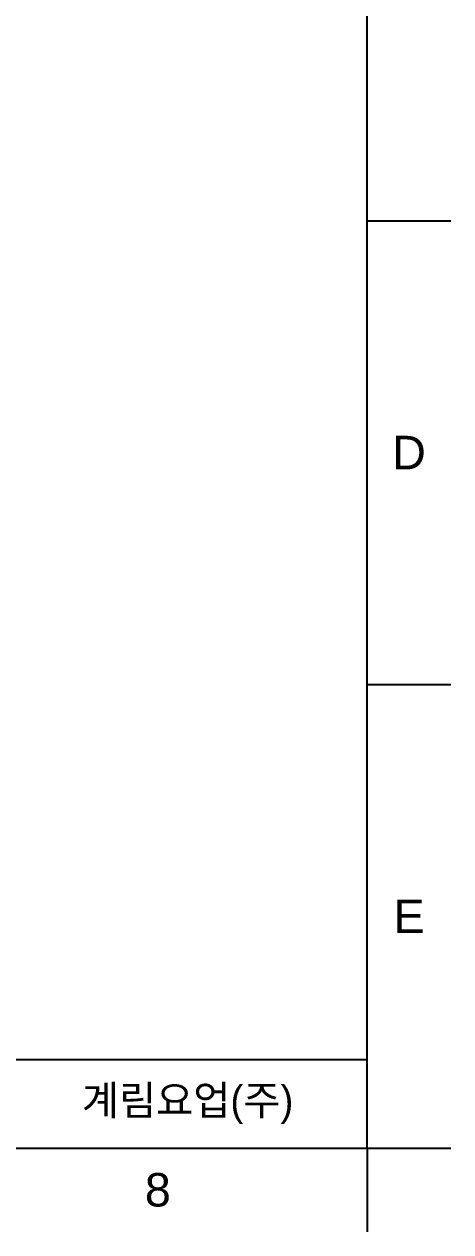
# Model space of a CAD drawing. Header units: millimetres. Extents: x 601 to 1195, y -13 to 407.
# Drawn here: x 1122.9 to 1195, y -13.3 to 190.8 of the extents above; entities that cross this region are included whole.
import ezdxf

# ---------------------------------------------------------------- set-up
doc = ezdxf.new("R2010")
doc.units = ezdxf.units.MM
doc.header["$LTSCALE"] = 0.1
doc.linetypes.add('CENTERX2', pattern=[101.6, 63.5, -12.7, 12.7, -12.7])
doc.layers.add('FORM', color=7, linetype='Continuous')
doc.layers.add('TEXT', color=2, linetype='Continuous')
doc.styles.get("Standard").update_dxf_attribs({"font": 'arial.ttf'})

msp = doc.modelspace()

# ---------------------------------------------------------------- linework, layer by layer
for p, q in [((1180.8668, 0.8691), (1180.8668, 392.5863)), ((1180.8668, 157.556), (1195.0082, 157.556)), ((1180.8668, 79.2126), (1195.0082, 79.2126)), ((615.2102, 0.8691), (1180.8668, 0.8691)), ((1180.8668, 0.8691), (1195.0082, 0.8691)), ((1180.8668, 0.8691), (1180.8668, -13.2723))]:
    msp.add_line(p, q)
for p in [(1180.8668, 157.556), (1180.8668, 79.2126)]:
    msp.add_point(p)
at = {"layer": 'FORM'}
msp.add_line((1017.7878, 15.8691), (1180.8668, 15.8691), dxfattribs=at)

# ---------------------------------------------------------------- texts
at = {"char_height": 5.6566, "attachment_point": 5}
for s, width, insert in [('D', 10, (1187.9375, 118.3843)), ('E', 10, (1187.9375, 40.0408)), ('8', 50, (1145.5132, -6.2016))]:
    msp.add_mtext_dynamic_manual_height_columns(s, width=width, gutter_width=12.5, heights=[0], dxfattribs=dict(at, insert=insert))
at = {"layer": 'TEXT', "linetype": 'CENTERX2', "insert": (1150.5411, 8.1987), "char_height": 5, "attachment_point": 5}
msp.add_mtext_dynamic_manual_height_columns('{\\fHYGothic-Medium|b0|i0|c129|p18;계림요업(주)}', width=60, gutter_width=12.5, heights=[0], dxfattribs=at)

doc.saveas('drawing.dxf')
